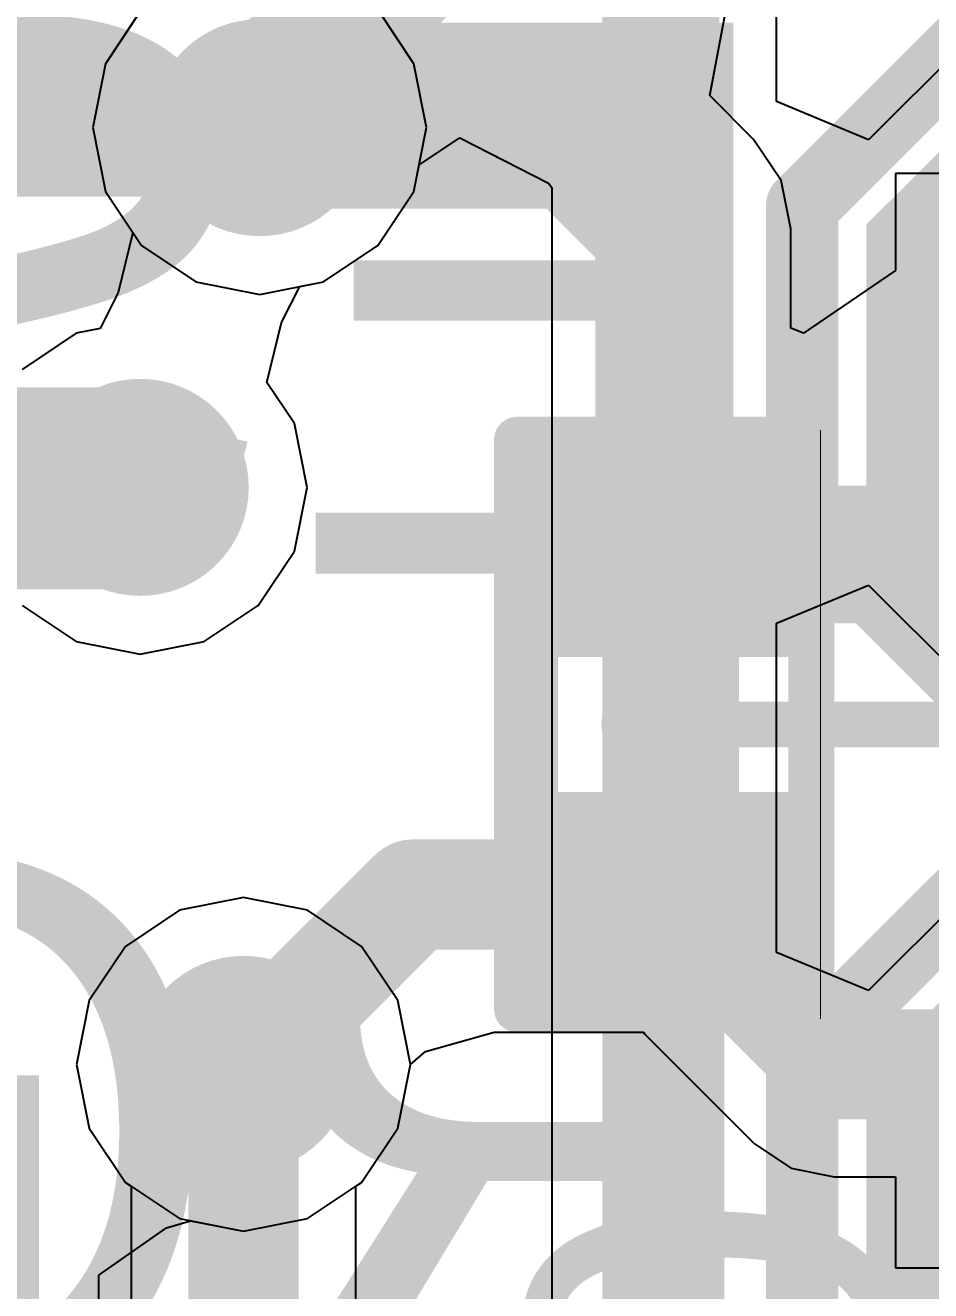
# Model space of a CAD drawing. Header units: millimetres. Extents: x -16 to 330, y -45 to 150.
# Drawn here: x 3.848 to 6.35, y 62.194 to 65.692 of the extents above; entities that cross this region are included whole.
import ezdxf

# ---------------------------------------------------------------- set-up
doc = ezdxf.new("R2010")
doc.units = ezdxf.units.MM
for name, color, linetype in [('BottomLayer', 5, 'Continuous'), ('BottomOverlay', 54, 'Continuous'), ('BottomPaste', 16, 'Continuous'), ('BottomSolder', 6, 'Continuous'), ('DrillDrawing', 1, 'Continuous'), ('Mechanical13', 56, 'Continuous'), ('MidLayer1', 16, 'Continuous'), ('MidLayer2', 76, 'Continuous'), ('TopLayer', 1, 'Continuous'), ('TopOverlay', 2, 'Continuous'), ('TopPaste', 8, 'Continuous'), ('TopSolder', 216, 'Continuous'), ('ViaHoleLayer', 16, 'Continuous')]:
    doc.layers.add(name, color=color, linetype=linetype)
doc.styles.add('Arial', font='arial.ttf', dxfattribs={"height": 0.2})

# ---------------------------------------------------------------- blocks, each defined once
blk = doc.blocks.new('R___0402_81')
at = {"layer": 'TopLayer'}
for points in [[(-0.6985, -0.3175), (-0.6985, 0.3175), (-0.2413, 0.3175), (-0.2413, -0.3175)], [(0.2413, -0.3175), (0.2413, 0.3175), (0.6985, 0.3175), (0.6985, -0.3175)]]:
    blk.add_hatch(color=1, dxfattribs=at).paths.add_polyline_path(points)
at = {"layer": 'TopPaste'}
for points in [[(-0.6985, -0.3175), (-0.6985, 0.3175), (-0.2413, 0.3175), (-0.2413, -0.3175)], [(0.2413, -0.3175), (0.2413, 0.3175), (0.6985, 0.3175), (0.6985, -0.3175)]]:
    blk.add_hatch(color=8, dxfattribs=at).paths.add_polyline_path(points)
at = {"layer": 'TopSolder'}
for points in [[(-0.7535, -0.3725), (-0.7535, 0.3725), (-0.1863, 0.3725), (-0.1863, -0.3725)], [(0.1863, -0.3725), (0.1863, 0.3725), (0.7535, 0.3725), (0.7535, -0.3725)]]:
    blk.add_hatch(color=216, dxfattribs=at).paths.add_polyline_path(points)
at = {"layer": 'TopOverlay'}
for points, const_width in [([(-0.7874, 0.4064), (-0.7874, -0.4064)], 0.127), ([(-0.7874, 0.4064), (0.7874, 0.4064)], 0.127), ([(0.7874, 0.4064), (0.7874, -0.4064)], 0.127), ([(-0.7874, -0.4064), (0.7874, -0.4064)], 0.127), ([(-0.8128, -0.4318), (0.8128, -0.4318)], 0.00323)]:
    blk.add_lwpolyline(points, dxfattribs=dict(at, const_width=const_width))
for points, const_width in [([(-0.8191, 0.4064, 1), (-0.7556, 0.4064, 1)], 0.0635), ([(-0.8191, 0.4064, 1), (-0.7556, 0.4064, 1)], 0.0635), ([(0.7556, 0.4064, 1), (0.8191, 0.4064, 1)], 0.0635), ([(0.7556, 0.4064, 1), (0.8191, 0.4064, 1)], 0.0635), ([(-0.8191, -0.4064, 1), (-0.7556, -0.4064, 1)], 0.0635), ([(-0.8191, -0.4064, 1), (-0.7556, -0.4064, 1)], 0.0635), ([(0.7556, -0.4064, 1), (0.8191, -0.4064, 1)], 0.0635), ([(0.7556, -0.4064, 1), (0.8191, -0.4064, 1)], 0.0635), ([(-0.8136, -0.4318, 1), (-0.812, -0.4318, 1)], 0.00161), ([(0.812, -0.4318, 1), (0.8136, -0.4318, 1)], 0.00161)]:
    blk.add_lwpolyline(points, format="xyb", close=True, dxfattribs=dict(at, const_width=const_width))
blk = doc.blocks.new('T__________B_117')
at = {"layer": 'BottomLayer'}
blk.add_hatch(color=5, dxfattribs=at).paths.add_polyline_path([(0.381, 0.762), (-0.381, 0.762), (-0.762, 0.381), (-0.762, -0.381), (-0.381, -0.762), (0.381, -0.762), (0.762, -0.381), (0.762, 0.381)])
at = {"layer": 'BottomPaste'}
blk.add_hatch(color=16, dxfattribs=at).paths.add_polyline_path([(0.381, 0.762), (-0.381, 0.762), (-0.762, 0.381), (-0.762, -0.381), (-0.381, -0.762), (0.381, -0.762), (0.762, -0.381), (0.762, 0.381)])
at = {"layer": 'BottomSolder'}
blk.add_hatch(color=6, dxfattribs=at).paths.add_polyline_path([(0.381, 0.762), (-0.381, 0.762), (-0.762, 0.381), (-0.762, -0.381), (-0.381, -0.762), (0.381, -0.762), (0.762, -0.381), (0.762, 0.381)])
at = {"layer": 'BottomOverlay', "const_width": 0.2}
for points in [[(-0.4318, 0.9398), (-0.9398, 0.4318)], [(0.4318, 0.9398), (-0.4318, 0.9398)], [(0.4318, 0.9398), (-0.4318, 0.9398)], [(0.9398, 0.4318), (0.4318, 0.9398)], [(-0.9398, 0.4318), (-0.9398, -0.4318)], [(0.9398, 0.4318), (0.9398, -0.4318)], [(-0.4318, -0.9398), (-0.9398, -0.4318)], [(0.9398, -0.4318), (0.4318, -0.9398)], [(0.4318, -0.9398), (-0.4318, -0.9398)], [(0.4318, -0.9398), (-0.4318, -0.9398)]]:
    blk.add_lwpolyline(points, dxfattribs=at)
at = {"layer": 'BottomOverlay', "const_width": 0.1}
for points in [[(-0.4818, 0.9398, 1), (-0.3818, 0.9398, 1)], [(-0.4818, 0.9398, 1), (-0.3818, 0.9398, 1)], [(-0.4818, 0.9398, 1), (-0.3818, 0.9398, 1)], [(0.3818, 0.9398, 1), (0.4818, 0.9398, 1)], [(0.3818, 0.9398, 1), (0.4818, 0.9398, 1)], [(0.3818, 0.9398, 1), (0.4818, 0.9398, 1)], [(-0.9898, 0.4318, 1), (-0.8898, 0.4318, 1)], [(-0.9898, 0.4318, 1), (-0.8898, 0.4318, 1)], [(0.8898, 0.4318, 1), (0.9898, 0.4318, 1)], [(0.8898, 0.4318, 1), (0.9898, 0.4318, 1)], [(-0.9898, -0.4318, 1), (-0.8898, -0.4318, 1)], [(-0.9898, -0.4318, 1), (-0.8898, -0.4318, 1)], [(0.8898, -0.4318, 1), (0.9898, -0.4318, 1)], [(0.8898, -0.4318, 1), (0.9898, -0.4318, 1)], [(-0.4818, -0.9398, 1), (-0.3818, -0.9398, 1)], [(-0.4818, -0.9398, 1), (-0.3818, -0.9398, 1)], [(-0.4818, -0.9398, 1), (-0.3818, -0.9398, 1)], [(0.3818, -0.9398, 1), (0.4818, -0.9398, 1)], [(0.3818, -0.9398, 1), (0.4818, -0.9398, 1)], [(0.3818, -0.9398, 1), (0.4818, -0.9398, 1)]]:
    blk.add_lwpolyline(points, format="xyb", close=True, dxfattribs=at)
blk = doc.blocks.new('T__________B_125')
at = {"layer": 'BottomLayer'}
blk.add_hatch(color=5, dxfattribs=at).paths.add_polyline_path([(0.381, 0.762), (-0.381, 0.762), (-0.762, 0.381), (-0.762, -0.381), (-0.381, -0.762), (0.381, -0.762), (0.762, -0.381), (0.762, 0.381)])
at = {"layer": 'BottomPaste'}
blk.add_hatch(color=16, dxfattribs=at).paths.add_polyline_path([(0.381, 0.762), (-0.381, 0.762), (-0.762, 0.381), (-0.762, -0.381), (-0.381, -0.762), (0.381, -0.762), (0.762, -0.381), (0.762, 0.381)])
at = {"layer": 'BottomSolder'}
blk.add_hatch(color=6, dxfattribs=at).paths.add_polyline_path([(0.381, 0.762), (-0.381, 0.762), (-0.762, 0.381), (-0.762, -0.381), (-0.381, -0.762), (0.381, -0.762), (0.762, -0.381), (0.762, 0.381)])
at = {"layer": 'BottomOverlay', "const_width": 0.2}
for points in [[(-0.9398, 0.4318), (-0.4318, 0.9398)], [(0.4318, 0.9398), (-0.4318, 0.9398)], [(0.4318, 0.9398), (-0.4318, 0.9398)], [(0.9398, 0.4318), (0.4318, 0.9398)], [(-0.9398, -0.4318), (-0.9398, 0.4318)], [(0.9398, -0.4318), (0.9398, 0.4318)], [(-0.4318, -0.9398), (-0.9398, -0.4318)], [(0.4318, -0.9398), (0.9398, -0.4318)], [(0.4318, -0.9398), (-0.4318, -0.9398)], [(0.4318, -0.9398), (-0.4318, -0.9398)]]:
    blk.add_lwpolyline(points, dxfattribs=at)
at = {"layer": 'BottomOverlay', "const_width": 0.1}
for points in [[(-0.4818, 0.9398, 1), (-0.3818, 0.9398, 1)], [(-0.4818, 0.9398, 1), (-0.3818, 0.9398, 1)], [(-0.4818, 0.9398, 1), (-0.3818, 0.9398, 1)], [(0.3818, 0.9398, 1), (0.4818, 0.9398, 1)], [(0.3818, 0.9398, 1), (0.4818, 0.9398, 1)], [(0.3818, 0.9398, 1), (0.4818, 0.9398, 1)], [(-0.9898, 0.4318, 1), (-0.8898, 0.4318, 1)], [(-0.9898, 0.4318, 1), (-0.8898, 0.4318, 1)], [(0.8898, 0.4318, 1), (0.9898, 0.4318, 1)], [(0.8898, 0.4318, 1), (0.9898, 0.4318, 1)], [(-0.9898, -0.4318, 1), (-0.8898, -0.4318, 1)], [(-0.9898, -0.4318, 1), (-0.8898, -0.4318, 1)], [(0.8898, -0.4318, 1), (0.9898, -0.4318, 1)], [(0.8898, -0.4318, 1), (0.9898, -0.4318, 1)], [(-0.4818, -0.9398, 1), (-0.3818, -0.9398, 1)], [(-0.4818, -0.9398, 1), (-0.3818, -0.9398, 1)], [(-0.4818, -0.9398, 1), (-0.3818, -0.9398, 1)], [(0.3818, -0.9398, 1), (0.4818, -0.9398, 1)], [(0.3818, -0.9398, 1), (0.4818, -0.9398, 1)], [(0.3818, -0.9398, 1), (0.4818, -0.9398, 1)]]:
    blk.add_lwpolyline(points, format="xyb", close=True, dxfattribs=at)

msp = doc.modelspace()

# ---------------------------------------------------------------- hatches: boundary and pattern name
at = {"layer": 'BottomLayer'}
h = msp.add_hatch(color=5, dxfattribs=at)
edge = h.paths.add_edge_path()
edge.add_arc((4.4958, 65.4088), 0.3, 0, 360)
h = msp.add_hatch(color=5, dxfattribs=at)
edge = h.paths.add_edge_path()
edge.add_arc((4.1656, 64.4144), 0.3, 0, 360)
h = msp.add_hatch(color=5, dxfattribs=at)
edge = h.paths.add_edge_path()
edge.add_arc((4.4511, 62.8193), 0.3, 0, 360)
at = {"layer": 'BottomSolder'}
h = msp.add_hatch(color=6, dxfattribs=at)
edge = h.paths.add_edge_path()
edge.add_arc((4.4958, 65.4088), 0.15, 0, 360)
h = msp.add_hatch(color=6, dxfattribs=at)
edge = h.paths.add_edge_path()
edge.add_arc((4.1656, 64.4144), 0.15, 0, 360)
h = msp.add_hatch(color=6, dxfattribs=at)
edge = h.paths.add_edge_path()
edge.add_arc((4.4511, 62.8193), 0.15, 0, 360)
at = {"layer": 'MidLayer1'}
h = msp.add_hatch(color=16, dxfattribs=at)
edge = h.paths.add_edge_path()
edge.add_arc((4.4958, 65.4088), 0.3, 0, 360)
h = msp.add_hatch(color=16, dxfattribs=at)
edge = h.paths.add_edge_path()
edge.add_arc((4.1656, 64.4144), 0.3, 0, 360)
h = msp.add_hatch(color=16, dxfattribs=at)
edge = h.paths.add_edge_path()
edge.add_arc((4.4511, 62.8193), 0.3, 0, 360)
at = {"layer": 'MidLayer2'}
h = msp.add_hatch(color=76, dxfattribs=at)
edge = h.paths.add_edge_path()
edge.add_arc((4.4958, 65.4088), 0.3, 0, 360)
h = msp.add_hatch(color=76, dxfattribs=at)
edge = h.paths.add_edge_path()
edge.add_arc((4.1656, 64.4144), 0.3, 0, 360)
h = msp.add_hatch(color=76, dxfattribs=at)
edge = h.paths.add_edge_path()
edge.add_arc((4.4511, 62.8193), 0.3, 0, 360)
at = {"layer": 'TopLayer'}
h = msp.add_hatch(color=1, dxfattribs=at)
edge = h.paths.add_edge_path()
edge.add_arc((4.4958, 65.4088), 0.3, 0, 360)
h = msp.add_hatch(color=1, dxfattribs=at)
edge = h.paths.add_edge_path()
edge.add_arc((4.1656, 64.4144), 0.3, 0, 360)
h = msp.add_hatch(color=1, dxfattribs=at)
edge = h.paths.add_edge_path()
edge.add_arc((4.4511, 62.8193), 0.3, 0, 360)
msp.add_hatch(color=1, dxfattribs=at).paths.add_polyline_path([(0.7112, 60.9346), (3.8862, 60.9346), (3.8862, 62.7888), (0.7112, 62.7888)])
at = {"layer": 'TopSolder'}
h = msp.add_hatch(color=216, dxfattribs=at)
edge = h.paths.add_edge_path()
edge.add_arc((4.4958, 65.4088), 0.15, 0, 360)
h = msp.add_hatch(color=216, dxfattribs=at)
edge = h.paths.add_edge_path()
edge.add_arc((4.1656, 64.4144), 0.15, 0, 360)
h = msp.add_hatch(color=216, dxfattribs=at)
edge = h.paths.add_edge_path()
edge.add_arc((4.4511, 62.8193), 0.15, 0, 360)
at = {"layer": 'ViaHoleLayer'}
h = msp.add_hatch(color=16, dxfattribs=at)
edge = h.paths.add_edge_path()
edge.add_arc((4.4958, 65.4088), 0.15, 0, 360)
h = msp.add_hatch(color=16, dxfattribs=at)
edge = h.paths.add_edge_path()
edge.add_arc((4.1656, 64.4144), 0.15, 0, 360)
h = msp.add_hatch(color=16, dxfattribs=at)
edge = h.paths.add_edge_path()
edge.add_arc((4.4511, 62.8193), 0.15, 0, 360)

# ---------------------------------------------------------------- linework, layer by layer
at = {"layer": 'BottomLayer'}
for p, q in [((5.9242, 65.4807), (5.9242, 65.856)), ((4.1696, 65.735), (4.0696, 65.5853)), ((6.477, 65.6743), (6.1782, 65.3754)), ((4.0696, 65.5853), (4.0345, 65.4088)), ((6.1782, 65.3754), (5.9242, 65.4807)), ((4.0345, 65.4088), (4.0696, 65.2323)), ((4.9367, 65.3065), (5.0486, 65.3806)), ((5.0486, 65.3806), (5.2942, 65.2552)), ((4.9219, 65.2323), (4.9367, 65.3065)), ((5.2942, 65.2552), (5.3026, 65.2435)), ((5.3026, 65.2435), (5.3026, 60.3821)), ((4.0696, 65.2323), (4.1696, 65.0826)), ((4.8219, 65.0826), (4.9219, 65.2323)), ((4.1696, 65.0826), (4.3193, 64.9827)), ((4.6723, 64.9827), (4.8219, 65.0826)), ((4.3193, 64.9827), (4.4958, 64.9475)), ((4.4958, 64.9475), (4.6723, 64.9827)), ((5.9242, 64.0391), (6.1782, 64.1443)), ((6.1782, 64.1443), (6.477, 63.8455)), ((5.9242, 63.1286), (5.9242, 64.0391)), ((6.477, 63.3222), (6.1782, 63.0234)), ((4.4511, 63.2805), (4.2746, 63.2454)), ((4.6276, 63.2454), (4.4511, 63.2805)), ((4.2746, 63.2454), (4.1249, 63.1454)), ((4.7772, 63.1454), (4.6276, 63.2454)), ((4.1249, 63.1454), (4.0249, 62.9958)), ((4.8772, 62.9958), (4.7772, 63.1454)), ((6.1782, 63.0234), (5.9242, 63.1286)), ((4.0249, 62.9958), (3.9898, 62.8193)), ((4.9123, 62.8193), (4.8772, 62.9958)), ((3.9898, 62.8193), (4.0249, 62.6428)), ((4.8772, 62.6428), (4.9123, 62.8193)), ((4.0249, 62.6428), (4.1249, 62.4931)), ((4.7772, 62.4931), (4.8772, 62.6428)), ((4.1249, 62.4931), (4.1403, 62.4828)), ((4.1403, 62.4828), (4.1403, 59.7471)), ((4.7618, 62.4828), (4.7772, 62.4931)), ((4.7618, 59.8143), (4.7618, 62.4828))]:
    msp.add_line(p, q, dxfattribs=at)
for points, const_width in [([(4.9022, 65.8745), (4.9022, 68.3514)], 0.381), ([(5.6134, 60.0456), (5.6134, 66.1924)], 0.3048), ([(4.4958, 65.4681), (4.9022, 65.8745)], 0.381), ([(4.4958, 65.4088), (4.4958, 65.4681)], 0.381), ([(4.4511, 59.4106), (4.4511, 62.8193)], 0.3048)]:
    msp.add_lwpolyline(points, dxfattribs=dict(at, const_width=const_width))
for points, const_width in [([(4.8069, 65.8745, 1), (4.9974, 65.8745, 1)], 0.1905), ([(4.8069, 65.8745, 1), (4.9974, 65.8745, 1)], 0.1905), ([(4.4005, 65.4681, 1), (4.591, 65.4681, 1)], 0.1905), ([(4.4005, 65.4681, 1), (4.591, 65.4681, 1)], 0.1905), ([(4.4005, 65.4088, 1), (4.591, 65.4088, 1)], 0.1905), ([(4.3749, 62.8193, 1), (4.5273, 62.8193, 1)], 0.1524)]:
    msp.add_lwpolyline(points, format="xyb", close=True, dxfattribs=dict(at, const_width=const_width))
at = {"layer": 'DrillDrawing', "const_width": 0.0508}
for points in [[(4.2418, 65.4088), (4.4958, 65.6628)], [(4.4958, 65.6628), (4.7498, 65.4088)], [(4.2418, 65.4088), (4.4958, 65.1548)], [(4.4958, 65.1548), (4.7498, 65.4088)], [(3.9116, 64.4144), (4.1656, 64.6684)], [(4.1656, 64.6684), (4.4196, 64.4144)], [(3.9116, 64.4144), (4.1656, 64.1604)], [(4.1656, 64.1604), (4.4196, 64.4144)], [(4.1971, 62.8193), (4.4511, 63.0733)], [(4.4511, 63.0733), (4.7051, 62.8193)], [(4.1971, 62.8193), (4.4511, 62.5653)], [(4.4511, 62.5653), (4.7051, 62.8193)]]:
    msp.add_lwpolyline(points, dxfattribs=at)
at = {"layer": 'DrillDrawing', "const_width": 0.0254}
for points in [[(4.4831, 65.6628, 1), (4.5085, 65.6628, 1)], [(4.4831, 65.6628, 1), (4.5085, 65.6628, 1)], [(4.2291, 65.4088, 1), (4.2545, 65.4088, 1)], [(4.2291, 65.4088, 1), (4.2545, 65.4088, 1)], [(4.7371, 65.4088, 1), (4.7625, 65.4088, 1)], [(4.7371, 65.4088, 1), (4.7625, 65.4088, 1)], [(4.4831, 65.1548, 1), (4.5085, 65.1548, 1)], [(4.4831, 65.1548, 1), (4.5085, 65.1548, 1)], [(4.1529, 64.6684, 1), (4.1783, 64.6684, 1)], [(4.1529, 64.6684, 1), (4.1783, 64.6684, 1)], [(3.8989, 64.4144, 1), (3.9243, 64.4144, 1)], [(3.8989, 64.4144, 1), (3.9243, 64.4144, 1)], [(4.4069, 64.4144, 1), (4.4323, 64.4144, 1)], [(4.4069, 64.4144, 1), (4.4323, 64.4144, 1)], [(4.1529, 64.1604, 1), (4.1783, 64.1604, 1)], [(4.1529, 64.1604, 1), (4.1783, 64.1604, 1)], [(4.4384, 63.0733, 1), (4.4638, 63.0733, 1)], [(4.4384, 63.0733, 1), (4.4638, 63.0733, 1)], [(4.1844, 62.8193, 1), (4.2098, 62.8193, 1)], [(4.1844, 62.8193, 1), (4.2098, 62.8193, 1)], [(4.6924, 62.8193, 1), (4.7178, 62.8193, 1)], [(4.6924, 62.8193, 1), (4.7178, 62.8193, 1)], [(4.4384, 62.5653, 1), (4.4638, 62.5653, 1)], [(4.4384, 62.5653, 1), (4.4638, 62.5653, 1)]]:
    msp.add_lwpolyline(points, format="xyb", close=True, dxfattribs=at)
at = {"layer": 'Mechanical13', "const_width": 0.127}
for points in [[(5.5062, 63.2864), (5.5062, 67.2588)], [(5.5062, 63.2864), (5.5062, 67.2588)], [(5.2562, 64.2588), (5.7562, 64.2588)], [(5.2562, 64.2238), (5.2562, 64.2588)], [(5.7562, 64.2238), (5.7562, 64.2588)], [(5.2562, 64.2238), (5.7562, 64.2238)], [(5.2562, 64.0938), (5.2562, 64.2238)], [(5.7562, 64.0938), (5.7562, 64.2238)], [(5.2562, 64.0938), (5.7562, 64.0938)], [(5.2562, 64.0588), (5.2562, 64.0938)], [(5.7562, 64.0588), (5.7562, 64.0938)], [(5.2562, 64.0588), (5.7562, 64.0588)], [(5.2562, 63.4588), (5.2562, 64.0588)], [(5.7562, 63.4588), (5.7562, 64.0588)], [(5.5062, 59.7864), (5.5062, 63.7588)], [(5.5062, 59.7864), (5.5062, 63.7588)], [(5.5062, 63.7588), (13.451, 63.7588)], [(5.5062, 63.7588), (13.451, 63.7588)], [(5.2562, 63.4588), (5.7562, 63.4588)], [(5.2562, 63.4238), (5.2562, 63.4588)], [(5.7562, 63.4238), (5.7562, 63.4588)], [(5.2562, 63.4238), (5.7562, 63.4238)], [(5.2562, 63.2938), (5.2562, 63.4238)], [(5.7562, 63.2938), (5.7562, 63.4238)], [(5.2562, 63.2938), (5.7562, 63.2938)], [(5.2562, 63.2588), (5.2562, 63.2938)], [(5.7562, 63.2588), (5.7562, 63.2938)], [(5.2562, 63.2588), (5.7562, 63.2588)]]:
    msp.add_lwpolyline(points, dxfattribs=at)
at = {"layer": 'Mechanical13'}
for points, const_width in [([(5.2245, 64.2588, 1), (5.288, 64.2588, 1)], 0.0635), ([(5.2245, 64.2588, 1), (5.288, 64.2588, 1)], 0.0635), ([(5.7245, 64.2588, 1), (5.788, 64.2588, 1)], 0.0635), ([(5.7245, 64.2588, 1), (5.788, 64.2588, 1)], 0.0635), ([(5.2245, 64.2238, 1), (5.288, 64.2238, 1)], 0.0635), ([(5.2245, 64.2238, 1), (5.288, 64.2238, 1)], 0.0635), ([(5.2245, 64.2238, 1), (5.288, 64.2238, 1)], 0.0635), ([(5.7245, 64.2238, 1), (5.788, 64.2238, 1)], 0.0635), ([(5.7245, 64.2238, 1), (5.788, 64.2238, 1)], 0.0635), ([(5.7245, 64.2238, 1), (5.788, 64.2238, 1)], 0.0635), ([(5.2245, 64.0938, 1), (5.288, 64.0938, 1)], 0.0635), ([(5.2245, 64.0938, 1), (5.288, 64.0938, 1)], 0.0635), ([(5.2245, 64.0938, 1), (5.288, 64.0938, 1)], 0.0635), ([(5.7245, 64.0938, 1), (5.788, 64.0938, 1)], 0.0635), ([(5.7245, 64.0938, 1), (5.788, 64.0938, 1)], 0.0635), ([(5.7245, 64.0938, 1), (5.788, 64.0938, 1)], 0.0635), ([(5.2245, 64.0588, 1), (5.288, 64.0588, 1)], 0.0635), ([(5.2245, 64.0588, 1), (5.288, 64.0588, 1)], 0.0635), ([(5.2245, 64.0588, 1), (5.288, 64.0588, 1)], 0.0635), ([(5.7245, 64.0588, 1), (5.788, 64.0588, 1)], 0.0635), ([(5.7245, 64.0588, 1), (5.788, 64.0588, 1)], 0.0635), ([(5.7245, 64.0588, 1), (5.788, 64.0588, 1)], 0.0635), ([(5.5094, 63.7588, 1), (5.5031, 63.7588, 1)], 0.127), ([(5.5094, 63.7588, 1), (5.5031, 63.7588, 1)], 0.127), ([(5.4713, 63.7588, 1), (5.5348, 63.7588, 1)], 0.0635), ([(5.4713, 63.7588, 1), (5.5348, 63.7588, 1)], 0.0635), ([(5.4745, 63.7588, 1), (5.538, 63.7588, 1)], 0.0635), ([(5.4745, 63.7588, 1), (5.538, 63.7588, 1)], 0.0635), ([(5.4745, 63.7588, 1), (5.538, 63.7588, 1)], 0.0635), ([(5.4745, 63.7588, 1), (5.538, 63.7588, 1)], 0.0635), ([(5.4777, 63.7588, 1), (5.5412, 63.7588, 1)], 0.0635), ([(5.4777, 63.7588, 1), (5.5412, 63.7588, 1)], 0.0635), ([(5.2245, 63.4588, 1), (5.288, 63.4588, 1)], 0.0635), ([(5.2245, 63.4588, 1), (5.288, 63.4588, 1)], 0.0635), ([(5.2245, 63.4588, 1), (5.288, 63.4588, 1)], 0.0635), ([(5.7245, 63.4588, 1), (5.788, 63.4588, 1)], 0.0635), ([(5.7245, 63.4588, 1), (5.788, 63.4588, 1)], 0.0635), ([(5.7245, 63.4588, 1), (5.788, 63.4588, 1)], 0.0635), ([(5.2245, 63.4238, 1), (5.288, 63.4238, 1)], 0.0635), ([(5.2245, 63.4238, 1), (5.288, 63.4238, 1)], 0.0635), ([(5.2245, 63.4238, 1), (5.288, 63.4238, 1)], 0.0635), ([(5.7245, 63.4238, 1), (5.788, 63.4238, 1)], 0.0635), ([(5.7245, 63.4238, 1), (5.788, 63.4238, 1)], 0.0635), ([(5.7245, 63.4238, 1), (5.788, 63.4238, 1)], 0.0635), ([(5.2245, 63.2938, 1), (5.288, 63.2938, 1)], 0.0635), ([(5.2245, 63.2938, 1), (5.288, 63.2938, 1)], 0.0635), ([(5.2245, 63.2938, 1), (5.288, 63.2938, 1)], 0.0635), ([(5.7245, 63.2938, 1), (5.788, 63.2938, 1)], 0.0635), ([(5.7245, 63.2938, 1), (5.788, 63.2938, 1)], 0.0635), ([(5.7245, 63.2938, 1), (5.788, 63.2938, 1)], 0.0635), ([(5.2245, 63.2588, 1), (5.288, 63.2588, 1)], 0.0635), ([(5.2245, 63.2588, 1), (5.288, 63.2588, 1)], 0.0635), ([(5.4745, 63.2864, 1), (5.538, 63.2864, 1)], 0.0635), ([(5.4745, 63.2864, 1), (5.538, 63.2864, 1)], 0.0635), ([(5.7245, 63.2588, 1), (5.788, 63.2588, 1)], 0.0635), ([(5.7245, 63.2588, 1), (5.788, 63.2588, 1)], 0.0635)]:
    msp.add_lwpolyline(points, format="xyb", close=True, dxfattribs=dict(at, const_width=const_width))
at = {"layer": 'MidLayer1'}
for p, q in [((4.9219, 65.5853), (4.8219, 65.735)), ((4.1531, 65.7103), (4.0696, 65.5853)), ((4.0696, 65.5853), (4.0345, 65.4088)), ((4.957, 65.4088), (4.9219, 65.5853)), ((4.0345, 65.4088), (4.0696, 65.2323)), ((4.9219, 65.2323), (4.957, 65.4088)), ((4.0696, 65.2323), (4.1454, 65.119)), ((4.8219, 65.0826), (4.9219, 65.2323)), ((4.1454, 65.119), (4.1049, 64.9533)), ((4.6723, 64.9827), (4.8219, 65.0826)), ((4.5564, 64.8699), (4.6063, 64.9695)), ((4.6063, 64.9695), (4.6723, 64.9827)), ((4.1049, 64.9533), (4.0551, 64.8537)), ((4.516, 64.7043), (4.5564, 64.8699)), ((3.9891, 64.8406), (3.8394, 64.7406)), ((4.0551, 64.8537), (3.9891, 64.8406)), ((4.5917, 64.5909), (4.516, 64.7043)), ((4.6268, 64.4144), (4.5917, 64.5909)), ((4.5917, 64.2379), (4.6268, 64.4144)), ((4.4917, 64.0882), (4.5917, 64.2379)), ((3.8394, 64.0882), (3.9891, 63.9883)), ((4.3421, 63.9883), (4.4917, 64.0882)), ((3.9891, 63.9883), (4.1656, 63.9531)), ((4.1656, 63.9531), (4.3421, 63.9883)), ((4.4511, 63.2805), (4.2746, 63.2454)), ((4.6276, 63.2454), (4.4511, 63.2805)), ((4.2746, 63.2454), (4.1249, 63.1454)), ((4.7772, 63.1454), (4.6276, 63.2454)), ((4.1249, 63.1454), (4.0249, 62.9958)), ((4.8772, 62.9958), (4.7772, 63.1454)), ((4.0249, 62.9958), (3.9898, 62.8193)), ((4.9123, 62.8193), (4.8772, 62.9958)), ((3.9898, 62.8193), (4.0249, 62.6428)), ((4.8772, 62.6428), (4.9123, 62.8193)), ((4.0249, 62.6428), (4.1249, 62.4931)), ((4.7772, 62.4931), (4.8772, 62.6428)), ((4.1249, 62.4931), (4.2746, 62.3931)), ((4.6276, 62.3931), (4.7772, 62.4931)), ((4.2746, 62.3931), (4.4511, 62.358)), ((4.4511, 62.358), (4.6276, 62.3931))]:
    msp.add_line(p, q, dxfattribs=at)
at = {"layer": 'MidLayer2'}
for p, q in [((4.1696, 65.735), (4.0696, 65.5853)), ((4.9219, 65.5853), (4.8219, 65.735)), ((4.0696, 65.5853), (4.0345, 65.4088)), ((4.957, 65.4088), (4.9219, 65.5853)), ((4.0345, 65.4088), (4.0696, 65.2323)), ((4.9219, 65.2323), (4.957, 65.4088)), ((4.0696, 65.2323), (4.1696, 65.0826)), ((4.8219, 65.0826), (4.9219, 65.2323)), ((4.1696, 65.0826), (4.3193, 64.9827)), ((4.6723, 64.9827), (4.8219, 65.0826)), ((4.3193, 64.9827), (4.4958, 64.9475)), ((4.4958, 64.9475), (4.6723, 64.9827)), ((4.4511, 63.2805), (4.2746, 63.2454)), ((4.6276, 63.2454), (4.4511, 63.2805)), ((4.2746, 63.2454), (4.1249, 63.1454)), ((4.7772, 63.1454), (4.6276, 63.2454)), ((4.1249, 63.1454), (4.0249, 62.9958)), ((4.8772, 62.9958), (4.7772, 63.1454)), ((4.0249, 62.9958), (3.9898, 62.8193)), ((4.9123, 62.8193), (4.8772, 62.9958)), ((3.9898, 62.8193), (4.0249, 62.6428)), ((4.8772, 62.6428), (4.9123, 62.8193)), ((4.0249, 62.6428), (4.1249, 62.4931)), ((4.7772, 62.4931), (4.8772, 62.6428)), ((4.1249, 62.4931), (4.2746, 62.3931)), ((4.6276, 62.3931), (4.7772, 62.4931)), ((4.2746, 62.3931), (4.4511, 62.358)), ((4.4511, 62.358), (4.6276, 62.3931))]:
    msp.add_line(p, q, dxfattribs=at)
at = {"layer": 'TopLayer'}
for p, q in [((5.7398, 65.4973), (5.7835, 65.7317)), ((5.8606, 65.3765), (5.7398, 65.4973)), ((5.9364, 65.2631), (5.8606, 65.3765)), ((7.477, 65.2817), (6.2522, 65.2817)), ((6.2522, 65.2817), (6.2522, 65.0143)), ((5.963, 65.1293), (5.9364, 65.2631)), ((5.963, 64.8543), (5.963, 65.1293)), ((6.2522, 65.0143), (5.9982, 64.8406)), ((5.9982, 64.8406), (5.963, 64.8543)), ((4.954, 62.8551), (5.1435, 62.9079)), ((5.1435, 62.9079), (5.1435, 62.9079)), ((5.1435, 62.9079), (5.5562, 62.9079)), ((5.5562, 62.9079), (5.5587, 62.9041)), ((5.5587, 62.9041), (5.8633, 62.5995)), ((4.9123, 62.8193), (4.954, 62.8551)), ((4.8772, 62.6428), (4.9123, 62.8193)), ((4.7772, 62.4931), (4.8772, 62.6428)), ((5.8633, 62.5995), (5.9641, 62.5322)), ((5.9641, 62.5322), (6.083, 62.5085)), ((4.6276, 62.3931), (4.7772, 62.4931)), ((6.083, 62.5085), (6.2522, 62.5085)), ((6.2522, 62.5085), (6.2522, 62.2569)), ((4.238, 62.3676), (4.3051, 62.387)), ((4.3051, 62.387), (4.4511, 62.358)), ((4.4511, 62.358), (4.6276, 62.3931)), ((4.0511, 62.2369), (4.238, 62.3676)), ((4.0511, 60.9346), (4.0511, 62.2369)), ((6.2522, 62.2569), (7.477, 62.2569))]:
    msp.add_line(p, q, dxfattribs=at)
for points, const_width in [([(2.9612, 65.4088), (4.4958, 65.4088)], 0.381), ([(4.4958, 65.4088), (4.5292, 65.3754)], 0.381), ([(4.5292, 65.3754), (5.3673, 65.3754)], 0.381), ([(5.3673, 65.3754), (5.6134, 65.1293)], 0.381), ([(5.6134, 64.2287), (5.6134, 65.1293)], 0.381), ([(2.9696, 64.4116), (4.1656, 64.4116)], 0.5588), ([(6.3719, 64.2287), (6.5951, 64.4519)], 0.381), ([(5.6134, 64.2287), (6.3719, 64.2287)], 0.381), ([(4.4511, 62.8193), (4.9207, 63.2889)], 0.3048), ([(4.9207, 63.2889), (5.6134, 63.2889)], 0.3048), ([(5.6134, 63.2889), (5.7023, 63.2889)], 0.3048), ([(5.7023, 63.2889), (5.7785, 63.2127)], 0.3048), ([(5.7785, 63.1238), (5.7785, 63.2127)], 0.3048), ([(5.7785, 63.1238), (6.083, 62.8193)], 0.3048), ([(6.083, 62.8193), (6.8646, 62.8193)], 0.3048)]:
    msp.add_lwpolyline(points, dxfattribs=dict(at, const_width=const_width))
for points, const_width in [([(4.4005, 65.4088, 1), (4.591, 65.4088, 1)], 0.1905), ([(4.4005, 65.4088, 1), (4.591, 65.4088, 1)], 0.1905), ([(4.434, 65.3754, 1), (4.6245, 65.3754, 1)], 0.1905), ([(4.434, 65.3754, 1), (4.6245, 65.3754, 1)], 0.1905), ([(5.272, 65.3754, 1), (5.4625, 65.3754, 1)], 0.1905), ([(5.272, 65.3754, 1), (5.4625, 65.3754, 1)], 0.1905), ([(5.5181, 65.1293, 1), (5.7086, 65.1293, 1)], 0.1905), ([(5.5181, 65.1293, 1), (5.7086, 65.1293, 1)], 0.1905), ([(4.0259, 64.4116, 1), (4.3053, 64.4116, 1)], 0.2794), ([(5.5181, 64.2287, 1), (5.7086, 64.2287, 1)], 0.1905), ([(5.5181, 64.2287, 1), (5.7086, 64.2287, 1)], 0.1905), ([(6.2766, 64.2287, 1), (6.4671, 64.2287, 1)], 0.1905), ([(6.2766, 64.2287, 1), (6.4671, 64.2287, 1)], 0.1905), ([(4.8445, 63.2889, 1), (4.9969, 63.2889, 1)], 0.1524), ([(4.8445, 63.2889, 1), (4.9969, 63.2889, 1)], 0.1524), ([(5.5372, 63.2889, 1), (5.6896, 63.2889, 1)], 0.1524), ([(5.5372, 63.2889, 1), (5.6896, 63.2889, 1)], 0.1524), ([(5.6261, 63.2889, 1), (5.7785, 63.2889, 1)], 0.1524), ([(5.6261, 63.2889, 1), (5.7785, 63.2889, 1)], 0.1524), ([(5.7023, 63.2127, 1), (5.8547, 63.2127, 1)], 0.1524), ([(5.7023, 63.2127, 1), (5.8547, 63.2127, 1)], 0.1524), ([(5.7023, 63.1238, 1), (5.8547, 63.1238, 1)], 0.1524), ([(5.7023, 63.1238, 1), (5.8547, 63.1238, 1)], 0.1524), ([(4.3749, 62.8193, 1), (4.5273, 62.8193, 1)], 0.1524), ([(6.0068, 62.8193, 1), (6.1592, 62.8193, 1)], 0.1524), ([(6.0068, 62.8193, 1), (6.1592, 62.8193, 1)], 0.1524)]:
    msp.add_lwpolyline(points, format="xyb", close=True, dxfattribs=dict(at, const_width=const_width))

# ---------------------------------------------------------------- block references
for name, p, rotation in [('T__________B_117', (6.9342, 64.7599), 180), ('R___0402_81', (5.6134, 63.7588), 90), ('T__________B_125', (6.9342, 62.4078), 270)]:
    msp.add_blockref(name, p, dxfattribs=dict(rotation=rotation))

# ---------------------------------------------------------------- texts
at = {"layer": 'BottomOverlay', "style": 'Arial', "text_generation_flag": 2}
for s, p in [('ESP_RXD', (5.9787, 64.1754)), ('RGB_DATA', (5.9539, 61.864))]:
    msp.add_text(s, height=1.524, rotation=360, dxfattribs=at).set_placement(p)
at = {"layer": 'TopOverlay', "style": 'Arial'}
msp.add_text('R30', height=1.016, rotation=90, dxfattribs=at).set_placement((6.2482, 59.8646))

doc.saveas('drawing.dxf')
